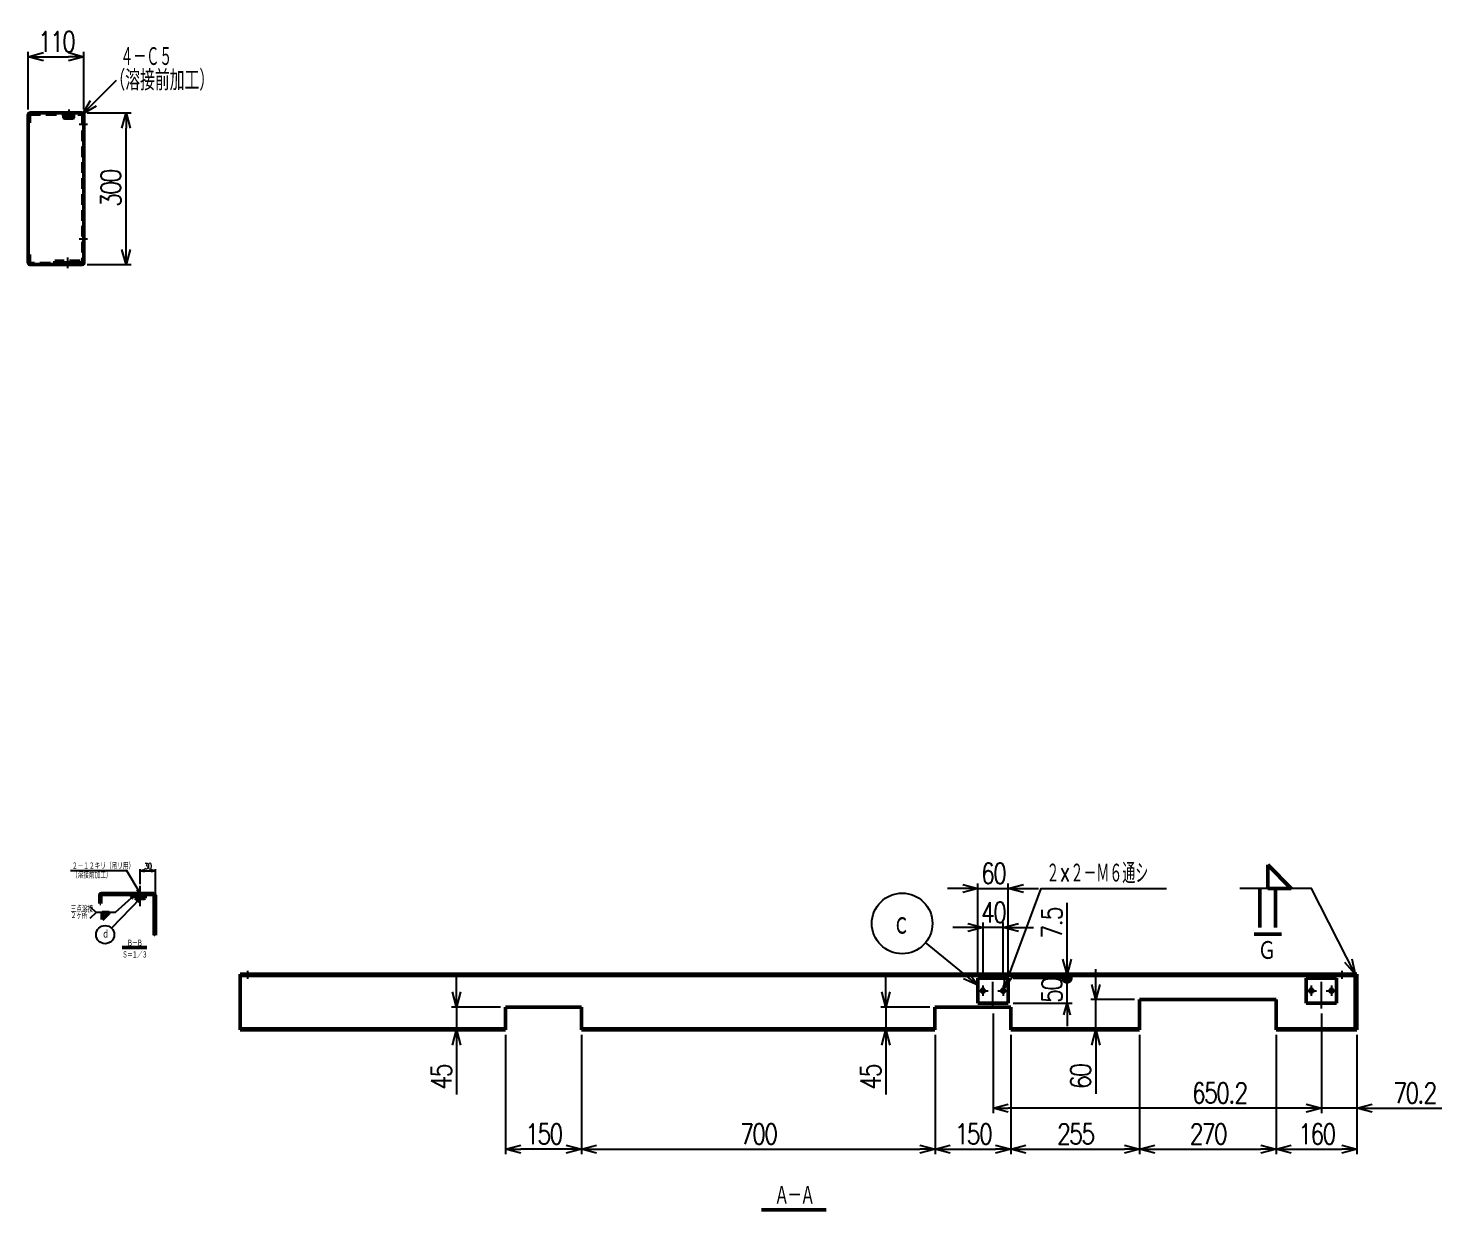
# Model space of a CAD drawing. Header units: millimetres. Extents: x -2838 to 3158, y -2020 to 547.
# Drawn here: x 360 to 3158, y -2020 to 317 of the extents above; entities that cross this region are included whole.
import ezdxf

# ---------------------------------------------------------------- set-up
doc = ezdxf.new("R2010")
doc.units = ezdxf.units.MM
doc.header["$LTSCALE"] = 1.653543
doc.linetypes.add('CENTER', pattern=[50.8, 31.75, -6.35, 6.35, -6.35])
doc.linetypes.add('DASHED', pattern=[19.05, 12.7, -6.35])
for name, color, linetype in [('NoLayerName_001', 7, 'Continuous'), ('NoLayerName_002', 7, 'Continuous'), ('NoLayerName_003', 7, 'Continuous')]:
    doc.layers.add(name, color=color, linetype=linetype)
doc.styles.get("Standard").update_dxf_attribs({"font": 'txt', "bigfont": 'extfont2'})
doc.dimstyles.get("Standard").update_dxf_attribs({"dimtxt": 2.5, "dimasz": 2.5, "dimexe": 1.25, "dimexo": 0.625, "dimtad": 1, "dimdec": 3, "dimzin": 0, "dimdsep": 46, "dimtxsty": 'Standard', "dimcen": 2.5, "dimadec": 0, "dimazin": 0, "dimtfac": 0.75, "dimtdec": 3, "dimtmove": 0, "dimatfit": 3, "dimfxl": 1, "dimarcsym": 0})

# ---------------------------------------------------------------- blocks, each defined once
blk = doc.blocks.new('_OPEN30')
at = {"color": 0, "linetype": 'ByBlock', "lineweight": -2}
for p, q in [((-1, 0.267949), (0, 0)), ((0, 0), (-1, -0.267949)), ((0, 0), (-1, 0))]:
    blk.add_line(p, q, dxfattribs=at)
blk = doc.blocks.new('*D90')
at = {"layer": 'Defpoints', "color": 0}
for p in [(466.5, 150), (553.3, 150), (466.5, -150)]:
    blk.add_point(p, dxfattribs=at)
at = {"layer": 'NoLayerName_001', "color": 0, "linetype": 'Continuous', "lineweight": 25}
for p, q in [((476.5, 150), (563.3, 150)), ((553.3, -120), (553.3, 120)), ((476.5, -150), (563.3, -150))]:
    blk.add_line(p, q, dxfattribs=at)
at = {"layer": 'NoLayerName_001', "color": 0, "lineweight": 25, "xscale": 30, "yscale": 30, "zscale": 30}
for p, rotation in [((553.3, 150), 90), ((553.3, -150), 270)]:
    blk.add_blockref('_OPEN30', p, dxfattribs=dict(at, rotation=rotation))
at = {"layer": 'NoLayerName_001', "color": 2, "lineweight": 50, "insert": (523.3, 0), "char_height": 40, "attachment_point": 5, "rotation": 90}
blk.add_mtext('\\W0.8000;\\T0.8750;300', dxfattribs=at)
blk = doc.blocks.new('*D91')
at = {"layer": 'Defpoints', "color": 0}
for p in [(469.8, 261.1), (359.8, 146.7), (469.8, 146.7)]:
    blk.add_point(p, dxfattribs=at)
at = {"layer": 'NoLayerName_001', "color": 0, "linetype": 'Continuous', "lineweight": 25}
for p, q in [((359.8, 156.7), (359.8, 271.1)), ((389.8, 261.1), (439.8, 261.1)), ((469.8, 156.7), (469.8, 271.1))]:
    blk.add_line(p, q, dxfattribs=at)
at = {"layer": 'NoLayerName_001', "color": 0, "lineweight": 25, "xscale": 30, "yscale": 30, "zscale": 30, "rotation": 180}
blk.add_blockref('_OPEN30', (359.8, 261.1), dxfattribs=at)
at = {"layer": 'NoLayerName_001', "color": 0, "lineweight": 25, "xscale": 30, "yscale": 30, "zscale": 30}
blk.add_blockref('_OPEN30', (469.8, 261.1), dxfattribs=at)
at = {"layer": 'NoLayerName_001', "color": 2, "lineweight": 50, "insert": (414.8, 291.1), "char_height": 40, "attachment_point": 5}
blk.add_mtext('\\W0.8000;\\T0.8750;110', dxfattribs=at)
blk = doc.blocks.new('DIM_0011')
at = {"color": 3, "linetype": 'Continuous', "lineweight": 25}
blk.add_line((0, 0), (67.1, 67.1), dxfattribs=at)
blk.add_lwpolyline([(26.9, 15.5), (0, 0), (15.5, 26.9)], dxfattribs=at)
at = {"color": 2, "linetype": 'Continuous', "lineweight": 50, "width": 0.583333}
blk.add_text('４－Ｃ５', height=40, dxfattribs=at).set_placement((74.8, 93.5))
blk = doc.blocks.new('JZB_0035')
at = {"layer": 'NoLayerName_003', "color": 3, "linetype": 'DASHED', "lineweight": 50}
for p, q in [((0, 8), (0, 0.9)), ((0, 0.9), (1.6, 0)), ((1.6, 0), (18.1, 0)), ((4.8, 8), (4.8, 0)), ((4.9, 8), (4.9, 0.9)), ((14.7, 8), (14.7, 0.9)), ((14.8, 0), (14.8, 8)), ((18.1, 0), (19.6, 0.9)), ((19.6, 8), (19.6, 0.9))]:
    blk.add_line(p, q, dxfattribs=at)
for points, start_tangent, end_tangent in [([(0, 0.9), (0.6, 0.6), (1.3, 0.3), (2, 0.2), (2.6, 0.1), (3.2, 0.2), (3.8, 0.4), (4.9, 0.9)], (0.888205, -0.459447), (0.906686, 0.421805)), ([(4.9, 0.9), (6.7, 0.5), (8.5, 0.2), (9.7, 0.1), (10.9, 0.2), (12.2, 0.3), (13.5, 0.6), (14.7, 0.9)], (0.970947, -0.239293), (0.968015, 0.250892)), ([(14.7, 0.9), (15.4, 0.6), (16, 0.3), (16.7, 0.2), (17.4, 0.1), (17.9, 0.2), (18.5, 0.4), (19.6, 0.9)], (0.888205, -0.459447), (0.906686, 0.421805))]:
    blk.add_spline(points, degree=3, dxfattribs=dict(at, start_tangent=start_tangent, end_tangent=end_tangent))
blk = doc.blocks.new('JZB_0036')
at = {"layer": 'NoLayerName_002', "color": 3, "linetype": 'DASHED', "lineweight": 50}
for p, q in [((0, 0), (0, 4.5)), ((50, 4.5), (0, 4.5)), ((50, 0), (50, 4.5))]:
    blk.add_line(p, q, dxfattribs=at)
blk = doc.blocks.new('JZB_0037')
at = {"layer": 'NoLayerName_002', "color": 7, "linetype": 'Continuous', "lineweight": 50}
for p, q in [((5, 300), (0, 295)), ((0, 5), (0, 295)), ((105, 300), (5, 300)), ((110, 295), (105, 300)), ((110, 5), (110, 295)), ((0, 5), (5, 0)), ((105, 0), (110, 5)), ((5, 0), (105, 0))]:
    blk.add_line(p, q, dxfattribs=at)
blk = doc.blocks.new('JZB_0038')
at = {"layer": 'NoLayerName_002', "color": 7, "linetype": 'Continuous', "lineweight": 50}
for p, q in [((0, 296.7), (0, 295)), ((5, 300), (3.3, 300)), ((106.7, 300), (105, 300)), ((110, 295), (110, 296.7)), ((0, 5), (0, 3.3)), ((110, 3.3), (110, 5)), ((3.3, 0), (5, 0)), ((105, 0), (106.7, 0))]:
    blk.add_line(p, q, dxfattribs=at)
at = {"layer": 'NoLayerName_002', "color": 3, "linetype": 'DASHED', "lineweight": 50}
for p, q in [((0, 280), (2.3, 280)), ((2.3, 280), (2.3, 296.7)), ((3.3, 297.7), (106.7, 297.7)), ((107.7, 296.7), (107.7, 3.3)), ((2.3, 20), (0, 20)), ((2.3, 3.3), (2.3, 20)), ((106.7, 2.3), (3.3, 2.3)), ((45, 0), (45, 2.3)), ((60, 0), (60, 2.3))]:
    blk.add_line(p, q, dxfattribs=at)
at = {"layer": 'NoLayerName_002', "color": 7, "linetype": 'Continuous', "lineweight": 50}
for centre, start, end in [((3.3, 296.7), 90, 180), ((106.7, 296.7), 0, 90), ((3.3, 3.3), 180, 270), ((106.7, 3.3), 270, 0)]:
    blk.add_arc(centre, 3.3, start, end, dxfattribs=at)
at = {"layer": 'NoLayerName_002', "color": 3, "linetype": 'DASHED', "lineweight": 50}
for centre, start, end in [((3.3, 296.7), 90, 180), ((106.7, 296.7), 0, 90), ((3.3, 3.3), 180, 270), ((106.7, 3.3), 270, 0)]:
    blk.add_arc(centre, 1, start, end, dxfattribs=at)
blk = doc.blocks.new('JZB_0039')
at = {"layer": 'NoLayerName_002', "color": 3, "linetype": 'DASHED', "lineweight": 50}
for p, q in [((0, 11.5), (0, 7)), ((0.5, 7), (0.5, 11.5)), ((5.5, 7), (5.5, 11.5)), ((6, 7), (6, 11.5))]:
    blk.add_line(p, q, dxfattribs=at)
at = {"layer": 'NoLayerName_002', "color": 4, "linetype": 'CENTER', "lineweight": 25}
blk.add_line((3, 18.5), (3, 0), dxfattribs=at)
blk = doc.blocks.new('JZB_0040')
at = {"layer": 'NoLayerName_002', "color": 4, "linetype": 'CENTER', "lineweight": 25}
blk.add_line((16.3, 3.5), (0, 3.5), dxfattribs=at)
at = {"layer": 'NoLayerName_002', "color": 3, "linetype": 'DASHED', "lineweight": 50}
for p, q in [((9.3, 7), (7, 7)), ((7, 0), (9.3, 0))]:
    blk.add_line(p, q, dxfattribs=at)
blk = doc.blocks.new('JZB_0041')
at = {"layer": 'NoLayerName_002', "color": 4, "linetype": 'CENTER', "lineweight": 25}
blk.add_line((16.3, 3.5), (0, 3.5), dxfattribs=at)
at = {"layer": 'NoLayerName_002', "color": 3, "linetype": 'DASHED', "lineweight": 50}
for p, q in [((9.3, 7), (7, 7)), ((7, 0), (9.3, 0))]:
    blk.add_line(p, q, dxfattribs=at)
blk = doc.blocks.new('JZB_0042')
at = {"layer": 'NoLayerName_002', "color": 3, "linetype": 'DASHED', "lineweight": 50}
for p, q in [((0, 9.3), (0, 7)), ((7, 7), (7, 9.3))]:
    blk.add_line(p, q, dxfattribs=at)
at = {"layer": 'NoLayerName_002', "color": 4, "linetype": 'CENTER', "lineweight": 25}
blk.add_line((3.5, 16.3), (3.5, 0), dxfattribs=at)
blk = doc.blocks.new('JZB_0043')
at = {"layer": 'NoLayerName_002', "color": 3, "linetype": 'DASHED', "lineweight": 50}
for p, q in [((0, 9.3), (0, 7)), ((12, 7), (12, 9.3))]:
    blk.add_line(p, q, dxfattribs=at)
at = {"layer": 'NoLayerName_002', "color": 4, "linetype": 'CENTER', "lineweight": 25}
blk.add_line((6, 16.3), (6, 0), dxfattribs=at)
blk = doc.blocks.new('*D100')
at = {"layer": 'Defpoints', "color": 0}
for p in [(611.5, -1349.4), (581.5, -1379), (611.5, -1397.3)]:
    blk.add_point(p, dxfattribs=at)
at = {"layer": 'NoLayerName_001', "color": 0, "linetype": 'Continuous', "lineweight": 25}
for p, q in [((581.5, -1376), (581.5, -1346.4)), ((590.5, -1349.4), (602.5, -1349.4)), ((611.5, -1394.3), (611.5, -1346.4))]:
    blk.add_line(p, q, dxfattribs=at)
at = {"layer": 'NoLayerName_001', "color": 0, "lineweight": 25, "xscale": 9, "yscale": 9, "zscale": 9, "rotation": 180}
blk.add_blockref('_OPEN30', (581.5, -1349.4), dxfattribs=at)
at = {"layer": 'NoLayerName_001', "color": 0, "lineweight": 25, "xscale": 9, "yscale": 9, "zscale": 9}
blk.add_blockref('_OPEN30', (611.5, -1349.4), dxfattribs=at)
at = {"layer": 'NoLayerName_001', "color": 2, "lineweight": 50, "insert": (596.5, -1340.4), "char_height": 12, "attachment_point": 5}
blk.add_mtext('\\W0.8000;\\T0.8750;30', dxfattribs=at)
blk = doc.blocks.new('DIM_0012')
at = {"color": 3, "linetype": 'Continuous', "lineweight": 25}
for points in [[(138.1, 0), (111.6, 44.6), (0, 44.6)], [(135.6, 9), (138.1, 0), (131.4, 6.5)]]:
    blk.add_lwpolyline(points, dxfattribs=at)
at = {"color": 2, "linetype": 'Continuous', "lineweight": 50, "width": 0.666667}
for s, p in [('２－１２キリ（吊リ用）', (3, 47.6)), ('（溶接前加工）', (3, 29.6))]:
    blk.add_text(s, height=12, dxfattribs=at).set_placement(p)
blk = doc.blocks.new('JZB_0044')
at = {"layer": 'NoLayerName_002', "color": 7, "linetype": 'Continuous', "lineweight": 50}
for p, q in [((0, 79.9), (0, 63.2)), ((0, 63.2), (2.3, 63.2)), ((2.3, 63.2), (2.3, 79.9)), ((106.7, 83.2), (3.3, 83.2)), ((3.3, 80.9), (106.7, 80.9)), ((107.7, 79.9), (107.7, 0.5)), ((110, 0.5), (110, 79.9))]:
    blk.add_line(p, q, dxfattribs=at)
for centre, radius, start, end in [((3.3, 79.9), 3.3, 90, 180), ((3.3, 79.9), 1, 90, 180), ((106.7, 79.9), 3.3, 0, 90), ((106.7, 79.9), 1, 0, 90)]:
    blk.add_arc(centre, radius, start, end, dxfattribs=at)
at = {"layer": 'NoLayerName_002', "color": 3, "linetype": 'Continuous', "lineweight": 25, "start_tangent": (-0.754606, 0.656179), "end_tangent": (-0.754606, 0.656179)}
blk.add_spline([(110, 0.5), (109.4, 1), (108.8, 0.5), (108.3, 0), (107.7, 0.5)], degree=3, dxfattribs=at)
blk = doc.blocks.new('JZB_0045')
at = {"layer": 'NoLayerName_003', "color": 7, "linetype": 'Continuous', "lineweight": 50}
for p, q in [((0, 8), (0, 0.9)), ((0, 0.9), (0.2, 0.8)), ((0.2, 0.8), (1.6, 0)), ((4.6, 8), (4.6, 0.9)), ((14.4, 8), (14.4, 0.9)), ((18.1, 0), (19.4, 0.8)), ((19.6, 0.9), (19.4, 0.8)), ((19.6, 8), (19.6, 0.9)), ((1.6, 0), (18.1, 0))]:
    blk.add_line(p, q, dxfattribs=at)
for points, start_tangent, end_tangent in [([(0.2, 0.8), (1.2, 0.3), (2.4, 0.1), (3.5, 0.4), (4.6, 0.9)], (0.908709, -0.417431), (0.893804, 0.448458)), ([(4.6, 0.9), (8.1, 0.2), (10.6, 0.2), (13.1, 0.6), (14.4, 0.9)], (0.981285, -0.192563), (0.967962, 0.251095)), ([(14.4, 0.9), (15.7, 0.3), (17.2, 0.1), (18.4, 0.4), (19.6, 0.9)], (0.922243, -0.386611), (0.917216, 0.39839))]:
    blk.add_spline(points, degree=3, dxfattribs=dict(at, start_tangent=start_tangent, end_tangent=end_tangent))
blk = doc.blocks.new('JZB_0046')
at = {"layer": 'NoLayerName_002', "color": 3, "linetype": 'DASHED', "lineweight": 50}
for p, q in [((0, 2.3), (0, 0)), ((12, 0), (12, 2.3))]:
    blk.add_line(p, q, dxfattribs=at)
blk = doc.blocks.new('DIM_0006')
at = {"color": 2, "linetype": 'Continuous', "lineweight": 50}
for p, q in [((62.4, 14.1), (62.4, 0.1)), ((76.5, 14.1), (62.4, 14.1)), ((62.4, 0.1), (76.5, 14.1))]:
    blk.add_line(p, q, dxfattribs=at)
at = {"color": 3, "linetype": 'Continuous', "lineweight": 25}
for points in [[(126.6, 48.2), (88.5, 14.1), (50.4, 14.1)], [(118.3, 44), (126.6, 48.2), (121.5, 40.4)], [(38.4, 26.1), (50.4, 14.1), (38.4, 2.1)]]:
    blk.add_lwpolyline(points, dxfattribs=at)
at = {"color": 2, "linetype": 'Continuous', "lineweight": 50, "width": 0.666667}
for s, p in [('三点溶接', (0, 14.4)), ('２ヶ所', (0, 1.8))]:
    blk.add_text(s, height=12, dxfattribs=at).set_placement(p)
blk = doc.blocks.new('DIM_0007')
at = {"color": 3, "linetype": 'Continuous', "lineweight": 25}
for points in [[(87.5, 89.4), (30.6, 30.9)], [(79.5, 84.6), (87.5, 89.4), (82.9, 81.2)]]:
    blk.add_lwpolyline(points, dxfattribs=at)
blk.add_circle((18, 18), 18, dxfattribs=at)
at = {"color": 2, "linetype": 'Continuous', "lineweight": 50, "width": 0.666667}
blk.add_text('ｄ', height=15, dxfattribs=at).set_placement((12, 10.5))
blk = doc.blocks.new('*D102')
at = {"layer": 'Defpoints', "color": 0}
for p in [(2559.6, -1664.2), (2829.6, -1664.2), (2829.6, -1900.1)]:
    blk.add_point(p, dxfattribs=at)
at = {"layer": 'NoLayerName_001', "color": 0, "linetype": 'Continuous', "lineweight": 25}
for p, q in [((2559.6, -1674.2), (2559.6, -1910.1)), ((2829.6, -1674.2), (2829.6, -1910.1)), ((2589.6, -1900.1), (2799.6, -1900.1))]:
    blk.add_line(p, q, dxfattribs=at)
at = {"layer": 'NoLayerName_001', "color": 0, "lineweight": 25, "xscale": 30, "yscale": 30, "zscale": 30, "rotation": 180}
blk.add_blockref('_OPEN30', (2559.6, -1900.1), dxfattribs=at)
at = {"layer": 'NoLayerName_001', "color": 0, "lineweight": 25, "xscale": 30, "yscale": 30, "zscale": 30}
blk.add_blockref('_OPEN30', (2829.6, -1900.1), dxfattribs=at)
at = {"layer": 'NoLayerName_001', "color": 2, "lineweight": 50, "insert": (2694.6, -1870.1), "char_height": 40, "attachment_point": 5}
blk.add_mtext('\\W0.8000;\\T0.8750;270', dxfattribs=at)
blk = doc.blocks.new('*D103')
at = {"layer": 'Defpoints', "color": 0}
for p in [(2559.6, -1664.2), (2304.6, -1806.4), (2559.6, -1900.1)]:
    blk.add_point(p, dxfattribs=at)
at = {"layer": 'NoLayerName_001', "color": 0, "linetype": 'Continuous', "lineweight": 25}
for p, q in [((2559.6, -1674.2), (2559.6, -1910.1)), ((2334.6, -1900.1), (2529.6, -1900.1))]:
    blk.add_line(p, q, dxfattribs=at)
at = {"layer": 'NoLayerName_001', "color": 0, "lineweight": 25, "xscale": 30, "yscale": 30, "zscale": 30, "rotation": 180}
blk.add_blockref('_OPEN30', (2304.6, -1900.1), dxfattribs=at)
at = {"layer": 'NoLayerName_001', "color": 0, "lineweight": 25, "xscale": 30, "yscale": 30, "zscale": 30}
blk.add_blockref('_OPEN30', (2559.6, -1900.1), dxfattribs=at)
at = {"layer": 'NoLayerName_001', "color": 2, "lineweight": 50, "insert": (2432.1, -1870.1), "char_height": 40, "attachment_point": 5}
blk.add_mtext('\\W0.8000;\\T0.8750;255', dxfattribs=at)
blk = doc.blocks.new('*D104')
at = {"layer": 'Defpoints', "color": 0}
for p in [(2154.6, -1664.2), (2304.6, -1664.2), (2304.6, -1900.1)]:
    blk.add_point(p, dxfattribs=at)
at = {"layer": 'NoLayerName_001', "color": 0, "linetype": 'Continuous', "lineweight": 25}
for p, q in [((2154.6, -1674.2), (2154.6, -1910.1)), ((2304.6, -1674.2), (2304.6, -1910.1)), ((2184.6, -1900.1), (2274.6, -1900.1))]:
    blk.add_line(p, q, dxfattribs=at)
at = {"layer": 'NoLayerName_001', "color": 0, "lineweight": 25, "xscale": 30, "yscale": 30, "zscale": 30, "rotation": 180}
blk.add_blockref('_OPEN30', (2154.6, -1900.1), dxfattribs=at)
at = {"layer": 'NoLayerName_001', "color": 0, "lineweight": 25, "xscale": 30, "yscale": 30, "zscale": 30}
blk.add_blockref('_OPEN30', (2304.6, -1900.1), dxfattribs=at)
at = {"layer": 'NoLayerName_001', "color": 2, "lineweight": 50, "insert": (2229.6, -1870.1), "char_height": 40, "attachment_point": 5}
blk.add_mtext('\\W0.8000;\\T0.8750;150', dxfattribs=at)
blk = doc.blocks.new('*D105')
at = {"layer": 'Defpoints', "color": 0}
for p in [(1454.6, -1664.2), (2154.6, -1664.2), (2154.6, -1900.1)]:
    blk.add_point(p, dxfattribs=at)
at = {"layer": 'NoLayerName_001', "color": 0, "linetype": 'Continuous', "lineweight": 25}
for p, q in [((1454.6, -1674.2), (1454.6, -1910.1)), ((2154.6, -1674.2), (2154.6, -1910.1)), ((1484.6, -1900.1), (2124.6, -1900.1))]:
    blk.add_line(p, q, dxfattribs=at)
at = {"layer": 'NoLayerName_001', "color": 0, "lineweight": 25, "xscale": 30, "yscale": 30, "zscale": 30, "rotation": 180}
blk.add_blockref('_OPEN30', (1454.6, -1900.1), dxfattribs=at)
at = {"layer": 'NoLayerName_001', "color": 0, "lineweight": 25, "xscale": 30, "yscale": 30, "zscale": 30}
blk.add_blockref('_OPEN30', (2154.6, -1900.1), dxfattribs=at)
at = {"layer": 'NoLayerName_001', "color": 2, "lineweight": 50, "insert": (1804.6, -1870.1), "char_height": 40, "attachment_point": 5}
blk.add_mtext('\\W0.8000;\\T0.8750;700', dxfattribs=at)
blk = doc.blocks.new('*D106')
at = {"layer": 'Defpoints', "color": 0}
for p in [(2473.1, -1604.2), (2559.6, -1604.2), (2559.6, -1664.2)]:
    blk.add_point(p, dxfattribs=at)
at = {"layer": 'NoLayerName_001', "color": 0, "linetype": 'Continuous', "lineweight": 25}
for p, q in [((2473.1, -1574.2), (2473.1, -1544.2)), ((2549.6, -1604.2), (2463.1, -1604.2)), ((2473.1, -1664.2), (2473.1, -1604.2)), ((2473.1, -1664.2), (2473.1, -1790.7)), ((2473.1, -1694.2), (2473.1, -1724.2))]:
    blk.add_line(p, q, dxfattribs=at)
at = {"layer": 'NoLayerName_001', "color": 0, "lineweight": 25, "xscale": 30, "yscale": 30, "zscale": 30}
for p, rotation in [((2473.1, -1604.2), 270), ((2473.1, -1664.2), 90)]:
    blk.add_blockref('_OPEN30', p, dxfattribs=dict(at, rotation=rotation))
at = {"layer": 'NoLayerName_001', "color": 2, "lineweight": 50, "insert": (2443.1, -1757.4), "char_height": 40, "attachment_point": 5, "rotation": 90}
blk.add_mtext('\\W0.8000;\\T0.8750;60', dxfattribs=at)
blk = doc.blocks.new('*D107')
at = {"layer": 'Defpoints', "color": 0}
for p in [(2154.6, -1619.2), (2057.3, -1664.2), (2154.6, -1664.2)]:
    blk.add_point(p, dxfattribs=at)
at = {"layer": 'NoLayerName_001', "color": 0, "linetype": 'Continuous', "lineweight": 25}
for p, q in [((2057.3, -1589.2), (2057.3, -1559.2)), ((2144.6, -1619.2), (2047.3, -1619.2)), ((2057.3, -1619.2), (2057.3, -1664.2)), ((2057.3, -1664.2), (2057.3, -1792.2)), ((2057.3, -1694.2), (2057.3, -1724.2))]:
    blk.add_line(p, q, dxfattribs=at)
at = {"layer": 'NoLayerName_001', "color": 0, "lineweight": 25, "xscale": 30, "yscale": 30, "zscale": 30}
for p, rotation in [((2057.3, -1619.2), 270), ((2057.3, -1664.2), 90)]:
    blk.add_blockref('_OPEN30', p, dxfattribs=dict(at, rotation=rotation))
at = {"layer": 'NoLayerName_001', "color": 2, "lineweight": 50, "insert": (2027.3, -1758.2), "char_height": 40, "attachment_point": 5, "rotation": 90}
blk.add_mtext('\\W0.8000;\\T0.8750;45', dxfattribs=at)
blk = doc.blocks.new('*D108')
at = {"layer": 'Defpoints', "color": 0}
for p in [(1304.6, -1619.2), (1207.3, -1664.2), (1304.6, -1664.2)]:
    blk.add_point(p, dxfattribs=at)
at = {"layer": 'NoLayerName_001', "color": 0, "linetype": 'Continuous', "lineweight": 25}
for p, q in [((1207.3, -1589.2), (1207.3, -1559.2)), ((1294.6, -1619.2), (1197.3, -1619.2)), ((1207.3, -1619.2), (1207.3, -1664.2)), ((1207.3, -1664.2), (1207.3, -1792.2)), ((1207.3, -1694.2), (1207.3, -1724.2))]:
    blk.add_line(p, q, dxfattribs=at)
at = {"layer": 'NoLayerName_001', "color": 0, "lineweight": 25, "xscale": 30, "yscale": 30, "zscale": 30}
for p, rotation in [((1207.3, -1619.2), 270), ((1207.3, -1664.2), 90)]:
    blk.add_blockref('_OPEN30', p, dxfattribs=dict(at, rotation=rotation))
at = {"layer": 'NoLayerName_001', "color": 2, "lineweight": 50, "insert": (1177.3, -1758.2), "char_height": 40, "attachment_point": 5, "rotation": 90}
blk.add_mtext('\\W0.8000;\\T0.8750;45', dxfattribs=at)
blk = doc.blocks.new('*D109')
at = {"layer": 'Defpoints', "color": 0}
for p in [(2299.6, -1384.4), (2239.6, -1561.7), (2299.6, -1561.7)]:
    blk.add_point(p, dxfattribs=at)
at = {"layer": 'NoLayerName_001', "color": 0, "linetype": 'Continuous', "lineweight": 25}
for p, q in [((2209.6, -1384.4), (2179.6, -1384.4)), ((2239.6, -1551.7), (2239.6, -1374.4)), ((2239.6, -1384.4), (2299.6, -1384.4)), ((2299.6, -1551.7), (2299.6, -1374.4)), ((2329.6, -1384.4), (2359.6, -1384.4))]:
    blk.add_line(p, q, dxfattribs=at)
at = {"layer": 'NoLayerName_001', "color": 0, "lineweight": 25, "xscale": 30, "yscale": 30, "zscale": 30}
blk.add_blockref('_OPEN30', (2239.6, -1384.4), dxfattribs=at)
at = {"layer": 'NoLayerName_001', "color": 0, "lineweight": 25, "xscale": 30, "yscale": 30, "zscale": 30, "rotation": 180}
blk.add_blockref('_OPEN30', (2299.6, -1384.4), dxfattribs=at)
at = {"layer": 'NoLayerName_001', "color": 2, "lineweight": 50, "insert": (2269.6, -1354.4), "char_height": 40, "attachment_point": 5}
blk.add_mtext('\\W0.8000;\\T0.8750;60', dxfattribs=at)
blk = doc.blocks.new('*D110')
at = {"layer": 'Defpoints', "color": 0}
for p in [(2249.6, -1461.8), (2249.6, -1573.7), (2289.6, -1573.7)]:
    blk.add_point(p, dxfattribs=at)
at = {"layer": 'NoLayerName_001', "color": 0, "linetype": 'Continuous', "lineweight": 25}
for p, q in [((2249.6, -1563.7), (2249.6, -1451.8)), ((2289.6, -1563.7), (2289.6, -1451.8)), ((2219.6, -1461.8), (2189.6, -1461.8)), ((2289.6, -1461.8), (2249.6, -1461.8)), ((2319.6, -1461.8), (2349.6, -1461.8))]:
    blk.add_line(p, q, dxfattribs=at)
at = {"layer": 'NoLayerName_001', "color": 0, "lineweight": 25, "xscale": 30, "yscale": 30, "zscale": 30}
blk.add_blockref('_OPEN30', (2249.6, -1461.8), dxfattribs=at)
at = {"layer": 'NoLayerName_001', "color": 0, "lineweight": 25, "xscale": 30, "yscale": 30, "zscale": 30, "rotation": 180}
blk.add_blockref('_OPEN30', (2289.6, -1461.8), dxfattribs=at)
at = {"layer": 'NoLayerName_001', "color": 2, "lineweight": 50, "insert": (2269.6, -1431.8), "char_height": 40, "attachment_point": 5}
blk.add_mtext('\\W0.8000;\\T0.8750;40', dxfattribs=at)
blk = doc.blocks.new('DIM_0013')
at = {"color": 3, "linetype": 'Continuous', "lineweight": 25}
for points in [[(0, 0), (74.4, 199.4), (322.4, 199.4)], [(18, 25.3), (0, 0), (2.9, 30.9)]]:
    blk.add_lwpolyline(points, dxfattribs=at)
at = {"color": 2, "linetype": 'Continuous', "lineweight": 50, "width": 0.583333}
blk.add_text('２×２－Ｍ６通シ', height=40, dxfattribs=at).set_placement((84.4, 209.4))
blk = doc.blocks.new('_DOT')
at = {"color": 0, "linetype": 'ByBlock', "lineweight": -2}
blk.add_line((-0.5, 0), (-1, 0), dxfattribs=at)
at = {"color": 0, "linetype": 'ByBlock', "lineweight": -2, "const_width": 0.5}
blk.add_lwpolyline([(-0.25, 0, 1), (0.25, 0, 1)], format="xyb", close=True, dxfattribs=at)
blk = doc.blocks.new('*D113')
at = {"layer": 'Defpoints', "color": 0}
for p in [(2299.6, -1561.7), (2415.9, -1561.7), (2299.6, -1611.7)]:
    blk.add_point(p, dxfattribs=at)
at = {"layer": 'NoLayerName_001', "color": 0, "linetype": 'Continuous', "lineweight": 25}
for p, q in [((2415.9, -1539.2), (2415.9, -1516.7)), ((2309.6, -1561.7), (2425.9, -1561.7)), ((2415.9, -1611.7), (2415.9, -1561.7)), ((2309.6, -1611.7), (2425.9, -1611.7)), ((2415.9, -1634.2), (2415.9, -1656.7))]:
    blk.add_line(p, q, dxfattribs=at)
at = {"layer": 'NoLayerName_001', "color": 0, "lineweight": 25, "xscale": 22.5, "yscale": 22.5, "zscale": 22.5}
for name, p, rotation in [('_DOT', (2415.9, -1561.7), 270), ('_OPEN30', (2415.9, -1611.7), 90)]:
    blk.add_blockref(name, p, dxfattribs=dict(at, rotation=rotation))
at = {"layer": 'NoLayerName_001', "color": 2, "lineweight": 50, "insert": (2385.9, -1586.7), "char_height": 40, "attachment_point": 5, "rotation": 90}
blk.add_mtext('\\W0.8000;\\T0.8750;50', dxfattribs=at)
blk = doc.blocks.new('*D114')
at = {"layer": 'Defpoints', "color": 0}
for p in [(2299.6, -1561.7), (2339.6, -1554.2), (2415.9, -1561.7)]:
    blk.add_point(p, dxfattribs=at)
at = {"layer": 'NoLayerName_001', "color": 0, "linetype": 'Continuous', "lineweight": 25}
for p, q in [((2415.9, -1554.2), (2415.9, -1412.8)), ((2415.9, -1524.2), (2415.9, -1494.2)), ((2309.6, -1561.7), (2425.9, -1561.7)), ((2349.6, -1554.2), (2425.9, -1554.2)), ((2415.9, -1554.2), (2415.9, -1561.7))]:
    blk.add_line(p, q, dxfattribs=at)
at = {"layer": 'NoLayerName_001', "color": 0, "lineweight": 25, "xscale": 30, "yscale": 30, "zscale": 30, "rotation": 270}
blk.add_blockref('_OPEN30', (2415.9, -1554.2), dxfattribs=at)
at = {"layer": 'NoLayerName_001', "color": 2, "lineweight": 50, "insert": (2385.9, -1453.5), "char_height": 40, "attachment_point": 5, "rotation": 90}
blk.add_mtext('\\W0.8000;\\T0.8750;7.5', dxfattribs=at)
blk = doc.blocks.new('_NONE')
blk = doc.blocks.new('*D115')
at = {"layer": 'Defpoints', "color": 0}
for p in [(2269.4, -1621.7), (2919.6, -1738.3), (2269.4, -1819.1)]:
    blk.add_point(p, dxfattribs=at)
at = {"layer": 'NoLayerName_001', "color": 0, "linetype": 'Continuous', "lineweight": 25}
for p, q in [((2269.4, -1631.7), (2269.4, -1829.1)), ((2889.6, -1819.1), (2299.4, -1819.1))]:
    blk.add_line(p, q, dxfattribs=at)
at = {"layer": 'NoLayerName_001', "color": 0, "lineweight": 25, "xscale": 30, "yscale": 30, "zscale": 30, "rotation": 180}
blk.add_blockref('_OPEN30', (2269.4, -1819.1), dxfattribs=at)
at = {"layer": 'NoLayerName_001', "color": 0, "lineweight": 25, "xscale": 30, "yscale": 30, "zscale": 30}
blk.add_blockref('_OPEN30', (2919.6, -1819.1), dxfattribs=at)
at = {"layer": 'NoLayerName_001', "color": 2, "lineweight": 50, "insert": (2717.1, -1789.1), "char_height": 40, "attachment_point": 5}
blk.add_mtext('\\W0.8000;\\T0.8750;650.2', dxfattribs=at)
blk = doc.blocks.new('*D116')
at = {"layer": 'Defpoints', "color": 0}
for p in [(2829.6, -1664.2), (2989.6, -1664.2), (2989.6, -1900.1)]:
    blk.add_point(p, dxfattribs=at)
at = {"layer": 'NoLayerName_001', "color": 0, "linetype": 'Continuous', "lineweight": 25}
for p, q in [((2829.6, -1674.2), (2829.6, -1910.1)), ((2989.6, -1674.2), (2989.6, -1910.1)), ((2859.6, -1900.1), (2959.6, -1900.1))]:
    blk.add_line(p, q, dxfattribs=at)
at = {"layer": 'NoLayerName_001', "color": 0, "lineweight": 25, "xscale": 30, "yscale": 30, "zscale": 30, "rotation": 180}
blk.add_blockref('_OPEN30', (2829.6, -1900.1), dxfattribs=at)
at = {"layer": 'NoLayerName_001', "color": 0, "lineweight": 25, "xscale": 30, "yscale": 30, "zscale": 30}
blk.add_blockref('_OPEN30', (2989.6, -1900.1), dxfattribs=at)
at = {"layer": 'NoLayerName_001', "color": 2, "lineweight": 50, "insert": (2909.6, -1870.1), "char_height": 40, "attachment_point": 5}
blk.add_mtext('\\W0.8000;\\T0.8750;160', dxfattribs=at)
blk = doc.blocks.new('*D117')
at = {"layer": 'Defpoints', "color": 0}
for p in [(2919.4, -1621.7), (2989.6, -1670.2), (2919.4, -1819.1)]:
    blk.add_point(p, dxfattribs=at)
at = {"layer": 'NoLayerName_001', "color": 0, "linetype": 'Continuous', "lineweight": 25}
for p, q in [((2919.4, -1631.7), (2919.4, -1829.1)), ((2889.4, -1819.1), (2859.4, -1819.1)), ((2989.6, -1819.1), (2919.4, -1819.1)), ((2989.6, -1819.1), (3157.6, -1819.1)), ((3019.6, -1819.1), (3049.6, -1819.1))]:
    blk.add_line(p, q, dxfattribs=at)
at = {"layer": 'NoLayerName_001', "color": 0, "lineweight": 25, "xscale": 30, "yscale": 30, "zscale": 30}
blk.add_blockref('_OPEN30', (2919.4, -1819.1), dxfattribs=at)
at = {"layer": 'NoLayerName_001', "color": 0, "lineweight": 25, "xscale": 30, "yscale": 30, "zscale": 30, "rotation": 180}
blk.add_blockref('_OPEN30', (2989.6, -1819.1), dxfattribs=at)
at = {"layer": 'NoLayerName_001', "color": 2, "lineweight": 50, "insert": (3103.6, -1789.1), "char_height": 40, "attachment_point": 5}
blk.add_mtext('\\W0.8000;\\T0.8750;70.2', dxfattribs=at)
blk = doc.blocks.new('*D118')
at = {"layer": 'Defpoints', "color": 0}
for p in [(1304.6, -1664.2), (1454.6, -1664.2), (1304.6, -1900.1)]:
    blk.add_point(p, dxfattribs=at)
at = {"layer": 'NoLayerName_001', "color": 0, "linetype": 'Continuous', "lineweight": 25}
for p, q in [((1304.6, -1674.2), (1304.6, -1910.1)), ((1454.6, -1674.2), (1454.6, -1910.1)), ((1424.6, -1900.1), (1334.6, -1900.1))]:
    blk.add_line(p, q, dxfattribs=at)
at = {"layer": 'NoLayerName_001', "color": 0, "lineweight": 25, "xscale": 30, "yscale": 30, "zscale": 30, "rotation": 180}
blk.add_blockref('_OPEN30', (1304.6, -1900.1), dxfattribs=at)
at = {"layer": 'NoLayerName_001', "color": 0, "lineweight": 25, "xscale": 30, "yscale": 30, "zscale": 30}
blk.add_blockref('_OPEN30', (1454.6, -1900.1), dxfattribs=at)
at = {"layer": 'NoLayerName_001', "color": 2, "lineweight": 50, "insert": (1379.6, -1870.1), "char_height": 40, "attachment_point": 5}
blk.add_mtext('\\W0.8000;\\T0.8750;150', dxfattribs=at)
blk = doc.blocks.new('JZB_0058')
at = {"layer": 'NoLayerName_002', "color": 7, "linetype": 'Continuous', "lineweight": 50}
for p, q in [((0, 110), (3.2, 110)), ((3.2, 105), (0, 105)), ((3.2, 0), (3.2, 110)), ((0, 5), (3.2, 5)), ((3.2, 0), (0, 0))]:
    blk.add_line(p, q, dxfattribs=at)
blk = doc.blocks.new('JZB_0059')
at = {"layer": 'NoLayerName_002', "color": 7, "linetype": 'Continuous', "lineweight": 50}
for p, q in [((0, 50), (60, 50)), ((0, 0), (0, 50)), ((60, 50), (60, 0)), ((60, 0), (0, 0))]:
    blk.add_line(p, q, dxfattribs=at)
blk = doc.blocks.new('JZB_0060')
at = {"layer": 'NoLayerName_002', "color": 7, "linetype": 'Continuous', "lineweight": 50}
for p, q in [((0, 0), (0, 50)), ((0, 50), (60, 50)), ((60, 50), (60, 0)), ((60, 0), (0, 0))]:
    blk.add_line(p, q, dxfattribs=at)
blk = doc.blocks.new('JZB_0061')
at = {"layer": 'NoLayerName_002', "color": 7, "linetype": 'Continuous', "lineweight": 50}
for p, q in [((0, 110), (2206.8, 110)), ((0, 110), (0, 0)), ((2206.8, 107.7), (0, 107.7)), ((2206.8, 110), (2206.8, 0)), ((2050, 60), (1780, 60)), ((1780, 60), (1780, 0)), ((2050, 60), (2050, 0)), ((525, 45), (675, 45)), ((525, 45), (525, 0)), ((675, 45), (675, 0)), ((1375, 45), (1525, 45)), ((1375, 45), (1375, 0)), ((1525, 45), (1525, 0)), ((0, 2.3), (525, 2.3)), ((525, 0), (0, 0)), ((675, 2.3), (1375, 2.3)), ((1375, 0), (675, 0)), ((1525, 2.3), (1780, 2.3)), ((1780, 0), (1525, 0)), ((2050, 2.3), (2206.8, 2.3)), ((2206.8, 0), (2050, 0))]:
    blk.add_line(p, q, dxfattribs=at)
blk = doc.blocks.new('JZB_0062')
at = {"layer": 'NoLayerName_002', "color": 4, "linetype": 'CENTER', "lineweight": 25}
for p, q in [((0, 10.5), (21, 10.5)), ((10.5, 21), (10.5, 0))]:
    blk.add_line(p, q, dxfattribs=at)
at = {"layer": 'NoLayerName_002', "color": 3, "linetype": 'Continuous', "lineweight": 50}
blk.add_circle((10.5, 10.5), 3, dxfattribs=at)
at = {"layer": 'NoLayerName_002', "color": 7, "linetype": 'Continuous', "lineweight": 50}
blk.add_circle((10.5, 10.5), 2.46, dxfattribs=at)
blk = doc.blocks.new('JZB_0063')
at = {"layer": 'NoLayerName_002', "color": 4, "linetype": 'CENTER', "lineweight": 25}
for p, q in [((0, 10.5), (21, 10.5)), ((10.5, 21), (10.5, 0))]:
    blk.add_line(p, q, dxfattribs=at)
at = {"layer": 'NoLayerName_002', "color": 3, "linetype": 'Continuous', "lineweight": 50}
blk.add_circle((10.5, 10.5), 3, dxfattribs=at)
at = {"layer": 'NoLayerName_002', "color": 7, "linetype": 'Continuous', "lineweight": 50}
blk.add_circle((10.5, 10.5), 2.46, dxfattribs=at)
blk = doc.blocks.new('JZB_0064')
at = {"layer": 'NoLayerName_002', "color": 4, "linetype": 'CENTER', "lineweight": 25}
for p, q in [((0, 10.5), (21, 10.5)), ((10.5, 21), (10.5, 0))]:
    blk.add_line(p, q, dxfattribs=at)
at = {"layer": 'NoLayerName_002', "color": 3, "linetype": 'Continuous', "lineweight": 50}
blk.add_circle((10.5, 10.5), 3, dxfattribs=at)
at = {"layer": 'NoLayerName_002', "color": 7, "linetype": 'Continuous', "lineweight": 50}
blk.add_circle((10.5, 10.5), 2.46, dxfattribs=at)
blk = doc.blocks.new('JZB_0065')
at = {"layer": 'NoLayerName_002', "color": 4, "linetype": 'CENTER', "lineweight": 25}
for p, q in [((0, 10.5), (21, 10.5)), ((10.5, 21), (10.5, 0))]:
    blk.add_line(p, q, dxfattribs=at)
at = {"layer": 'NoLayerName_002', "color": 3, "linetype": 'Continuous', "lineweight": 50}
blk.add_circle((10.5, 10.5), 3, dxfattribs=at)
at = {"layer": 'NoLayerName_002', "color": 7, "linetype": 'Continuous', "lineweight": 50}
blk.add_circle((10.5, 10.5), 2.46, dxfattribs=at)
blk = doc.blocks.new('JZB_0066')
at = {"layer": 'NoLayerName_002', "color": 3, "linetype": 'DASHED', "lineweight": 50}
for p, q in [((0, 9.3), (0, 7)), ((7, 7), (7, 9.3))]:
    blk.add_line(p, q, dxfattribs=at)
at = {"layer": 'NoLayerName_002', "color": 4, "linetype": 'CENTER', "lineweight": 25}
blk.add_line((3.5, 16.3), (3.5, 0), dxfattribs=at)
blk = doc.blocks.new('JZB_0067')
at = {"layer": 'NoLayerName_002', "color": 3, "linetype": 'DASHED', "lineweight": 50}
for p, q in [((0, 9.3), (0, 7)), ((7, 7), (7, 9.3))]:
    blk.add_line(p, q, dxfattribs=at)
at = {"layer": 'NoLayerName_002', "color": 4, "linetype": 'CENTER', "lineweight": 25}
blk.add_line((3.5, 16.3), (3.5, 0), dxfattribs=at)
blk = doc.blocks.new('DIM_0008')
at = {"color": 2, "linetype": 'Continuous', "lineweight": 50}
for p, q in [((62.7, 216.3), (62.7, 169.7)), ((109.2, 169.7), (62.7, 216.3)), ((47.3, 169.7), (47.3, 92.2)), ((62.7, 169.7), (109.2, 169.7)), ((78.1, 92.2), (78.1, 169.7)), ((35.9, 79.1), (89.9, 79.1))]:
    blk.add_line(p, q, dxfattribs=at)
at = {"color": 3, "linetype": 'Continuous', "lineweight": 25}
for points in [[(235.9, 0), (149.6, 169.7), (7.3, 169.7)], [(229.5, 30.4), (235.9, 0), (215.2, 23.1)]]:
    blk.add_lwpolyline(points, dxfattribs=at)
at = {"color": 2, "linetype": 'Continuous', "lineweight": 50, "width": 0.833333}
blk.add_text('Ｇ', height=40, dxfattribs=at).set_placement((42.9, 26.6))
blk = doc.blocks.new('DIM_0009')
at = {"color": 3, "linetype": 'Continuous', "lineweight": 25}
for points in [[(210, 0), (106.5, 84.3)], [(191.8, 25.2), (210, 0), (181.7, 12.7)]]:
    blk.add_lwpolyline(points, dxfattribs=at)
blk.add_circle((60, 122.2), 60, dxfattribs=at)
at = {"color": 2, "linetype": 'Continuous', "lineweight": 50, "width": 0.666667}
blk.add_text('ｃ', height=50, dxfattribs=at).set_placement((40, 97.2))

msp = doc.modelspace()

# ---------------------------------------------------------------- hatches: boundary and pattern name
at = {"layer": 'NoLayerName_001', "linetype": 'Continuous', "lineweight": 25}
h = msp.add_hatch(dxfattribs=at)
h.set_pattern_fill('ANSI31', color=6, scale=0.126)
h.set_pattern_definition([(45, (611.47912, -1476.78455), (-0.282878, 0.282878), [])])
h.paths.add_polyline_path([(571.6726, -1396.3464), (571.6726, -1399.3464), (568.6726, -1396.3464)])
h = msp.add_hatch(dxfattribs=at)
h.set_pattern_fill('ANSI31', color=6, scale=0.126, angle=90)
h.set_pattern_definition([(135, (611.47912, -1476.78455), (-0.282878, -0.282878), [])])
h.paths.add_polyline_path([(591.2856, -1396.3464), (591.2856, -1399.3464), (594.2856, -1396.3464)])

# ---------------------------------------------------------------- linework, layer by layer
at = {"layer": 'NoLayerName_001', "color": 6, "linetype": 'Continuous', "lineweight": 50}
for p, q in [((571.6726, -1399.3464), (568.6726, -1396.3464)), ((591.2856, -1399.3464), (594.2856, -1396.3464))]:
    msp.add_line(p, q, dxfattribs=at)
at = {"layer": 'NoLayerName_001', "color": 4, "linetype": 'CENTER', "lineweight": 25}
for p, q in [((581.4791, -1419.3464), (581.4791, -1379.0464)), ((2269.3741, -1621.6829), (2269.3741, -1551.6829)), ((2919.3741, -1621.6829), (2919.3741, -1551.6829))]:
    msp.add_line(p, q, dxfattribs=at)

# ---------------------------------------------------------------- block references
at = {"layer": 'NoLayerName_001', "color": 3, "linetype": 'Continuous', "lineweight": 25}
for name, p in [('DIM_0011', (467.3477, 147.5)), ('DIM_0012', (443.3842, -1394.0464)), ('DIM_0013', (2290.6222, -1583.8719)), ('DIM_0008', (2750.4546, -1554.1829)), ('DIM_0006', (443.6085, -1446.0327)), ('DIM_0009', (2029.5698, -1575.9059)), ('DIM_0007', (494.0088, -1493.7084))]:
    msp.add_blockref(name, p, dxfattribs=at)
at = {"layer": 'NoLayerName_001'}
for name, p in [('JZB_0037', (359.8477, -150)), ('JZB_0038', (359.8477, -150)), ('JZB_0035', (430.0328, 139.7)), ('JZB_0043', (433.8477, 140.7)), ('JZB_0041', (460.5477, 123.5)), ('JZB_0040', (460.5477, -103.5)), ('JZB_0039', (434.3477, -154.7)), ('JZB_0036', (412.3477, -147.7)), ('JZB_0042', (433.8477, -157)), ('JZB_0044', (501.4791, -1477.2845)), ('JZB_0045', (571.6726, -1404.3464)), ('JZB_0046', (575.4791, -1396.3464)), ('JZB_0061', (779.5741, -1664.1829)), ('JZB_0067', (790.5741, -1563.4829)), ('JZB_0060', (2239.3741, -1611.6829)), ('JZB_0059', (2889.3741, -1611.6829)), ('JZB_0066', (2956.0741, -1563.4829)), ('JZB_0058', (2986.3741, -1664.1829)), ('JZB_0064', (2238.8741, -1597.1829)), ('JZB_0065', (2278.8741, -1597.1829)), ('JZB_0062', (2888.8741, -1597.1829)), ('JZB_0063', (2928.8741, -1597.1829))]:
    msp.add_blockref(name, p, dxfattribs=at)

# ---------------------------------------------------------------- texts
at = {"layer": 'NoLayerName_001', "color": 2, "lineweight": 50, "attachment_point": 4}
for s, insert, char_height in [('\\A1;\\W0.6667;（溶接前加工）', (522.4055, 214.0638), 40), ('\\A1;\\W0.6667;\\T0.8750;\\L\u3000Ｂ－Ｂ\u3000\\l', (545.628, -1493.1177), 12), ('\\A1;\\W0.6667;\\T0.8750;Ｓ＝１／３', (545.628, -1516.3708), 12), ('\\A1;\\W0.6667;\\T0.8750;\\L\u3000Ａ－Ａ\u3000\\l', (1810.9741, -1992.0309), 40)]:
    msp.add_mtext(s, dxfattribs=dict(at, insert=insert, char_height=char_height))

# ---------------------------------------------------------------- dimensions: what is measured, and where the dimension line sits
at = {"layer": 'NoLayerName_001', "color": 3, "linetype": 'Continuous', "lineweight": 50}
for base, p1, p2, override, picture, middle in [((469.8477, 261.1214), (359.8477, 146.7), (469.8477, 146.7), {"dimtxt": 40, "dimasz": 30, "dimexe": 10, "dimexo": 10, "dimgap": 10, "dimzin": 8, "dimblk": 'OPEN30', "dimclrd": 0, "dimclre": 0, "dimclrt": 2, "dimtp": 0, "dimtm": 0, "dimlwd": 25, "dimlwe": 25}, '*D91', (414.8477, 261.1214)), ((611.4791, -1349.4337), (581.4791, -1379.0464), (611.4791, -1397.3464), {"dimtxt": 12, "dimasz": 9, "dimexe": 3, "dimexo": 3, "dimgap": 3, "dimzin": 8, "dimblk": 'OPEN30', "dimclrd": 0, "dimclre": 0, "dimclrt": 2, "dimtp": 0, "dimtm": 0, "dimlwd": 25, "dimlwe": 25}, '*D100', (596.4791, -1349.4337)), ((2299.5741, -1384.4337), (2239.5741, -1561.6829), (2299.5741, -1561.6829), {"dimtxt": 40, "dimasz": 30, "dimexe": 10, "dimexo": 10, "dimgap": 10, "dimzin": 8, "dimblk": 'OPEN30', "dimclrd": 0, "dimclre": 0, "dimclrt": 2, "dimtp": 0, "dimtm": 0, "dimlwd": 25, "dimlwe": 25}, '*D109', (2269.5741, -1384.4337)), ((2154.5741, -1900.0741), (1454.5741, -1664.1829), (2154.5741, -1664.1829), {"dimtxt": 40, "dimasz": 30, "dimexe": 10, "dimexo": 10, "dimgap": 10, "dimzin": 8, "dimblk": 'OPEN30', "dimclrd": 0, "dimclre": 0, "dimclrt": 2, "dimtp": 0, "dimtm": 0, "dimlwd": 25, "dimlwe": 25}, '*D105', (1804.5741, -1900.0741)), ((2304.5741, -1900.0741), (2154.5741, -1664.1829), (2304.5741, -1664.1829), {"dimtxt": 40, "dimasz": 30, "dimexe": 10, "dimexo": 10, "dimgap": 10, "dimzin": 8, "dimblk": 'OPEN30', "dimclrd": 0, "dimclre": 0, "dimclrt": 2, "dimtp": 0, "dimtm": 0, "dimlwd": 25, "dimlwe": 25}, '*D104', (2229.5741, -1900.0741)), ((2559.5741, -1900.0741), (2304.5741, -1806.4187), (2559.5741, -1664.1829), {"dimtxt": 40, "dimasz": 30, "dimexe": 10, "dimexo": 10, "dimgap": 10, "dimzin": 8, "dimblk": 'OPEN30', "dimse1": 1, "dimclrd": 0, "dimclre": 0, "dimclrt": 2, "dimtp": 0, "dimtm": 0, "dimlwd": 25, "dimlwe": 25}, '*D103', (2432.0741, -1900.0741)), ((2829.5741, -1900.0741), (2559.5741, -1664.1829), (2829.5741, -1664.1829), {"dimtxt": 40, "dimasz": 30, "dimexe": 10, "dimexo": 10, "dimgap": 10, "dimzin": 8, "dimblk": 'OPEN30', "dimclrd": 0, "dimclre": 0, "dimclrt": 2, "dimtp": 0, "dimtm": 0, "dimlwd": 25, "dimlwe": 25}, '*D102', (2694.5741, -1900.0741)), ((2989.5741, -1900.0741), (2829.5741, -1664.1829), (2989.5741, -1664.1829), {"dimtxt": 40, "dimasz": 30, "dimexe": 10, "dimexo": 10, "dimgap": 10, "dimzin": 8, "dimblk": 'OPEN30', "dimclrd": 0, "dimclre": 0, "dimclrt": 2, "dimtp": 0, "dimtm": 0, "dimlwd": 25, "dimlwe": 25}, '*D116', (2909.5741, -1900.0741))]:
    dim = msp.add_linear_dim(base=base, p1=p1, p2=p2, text='\\W0.8000;\\T0.8750;<>', dimstyle='Standard', override=override, dxfattribs=at)
    dim.commit()
    dim.dimension.update_dxf_attribs({"geometry": picture, "text_midpoint": middle, "dimtype": 160})
for base, p1, p2, angle, override, picture, middle in [((553.2897, 150), (466.5477, -150), (466.5477, 150), 90, {"dimtxt": 40, "dimasz": 30, "dimexe": 10, "dimexo": 10, "dimgap": 10, "dimzin": 8, "dimblk": 'OPEN30', "dimclrd": 0, "dimclre": 0, "dimclrt": 2, "dimtp": 0, "dimtm": 0, "dimlwd": 25, "dimlwe": 25}, '*D90', (553.2897, 0)), ((2249.5741, -1461.7616), (2289.5741, -1573.6829), (2249.5741, -1573.6829), 180, {"dimtxt": 40, "dimasz": 30, "dimexe": 10, "dimexo": 10, "dimgap": 10, "dimzin": 8, "dimblk": 'OPEN30', "dimclrd": 0, "dimclre": 0, "dimclrt": 2, "dimtp": 0, "dimtm": 0, "dimlwd": 25, "dimlwe": 25}, '*D110', (2269.5741, -1461.7616)), ((2415.8526, -1561.6829), (2339.5741, -1554.1829), (2299.5741, -1561.6829), 270, {"dimtxt": 40, "dimasz": 30, "dimexe": 10, "dimexo": 10, "dimgap": 10, "dimzin": 8, "dimblk1": 'OPEN30', "dimblk2": 'NONE', "dimsah": 1, "dimclrd": 0, "dimclre": 0, "dimclrt": 2, "dimtp": 0, "dimtm": 0, "dimlwd": 25, "dimlwe": 25}, '*D114', (2415.8526, -1453.5162)), ((2415.8526, -1561.6829), (2299.5741, -1611.6829), (2299.5741, -1561.6829), 90, {"dimtxt": 40, "dimasz": 22.5, "dimexe": 10, "dimexo": 10, "dimgap": 10, "dimzin": 8, "dimblk1": 'OPEN30', "dimblk2": 'DOT', "dimsah": 1, "dimclrd": 0, "dimclre": 0, "dimclrt": 2, "dimtp": 0, "dimtm": 0, "dimlwd": 25, "dimlwe": 25}, '*D113', (2415.8526, -1586.6829)), ((1207.3412, -1664.1829), (1304.5741, -1619.1829), (1304.5741, -1664.1829), 270, {"dimtxt": 40, "dimasz": 30, "dimexe": 10, "dimexo": 10, "dimgap": 10, "dimzin": 8, "dimblk": 'OPEN30', "dimse2": 1, "dimclrd": 0, "dimclre": 0, "dimclrt": 2, "dimtp": 0, "dimtm": 0, "dimlwd": 25, "dimlwe": 25}, '*D108', (1207.3412, -1758.1829)), ((2057.3412, -1664.1829), (2154.5741, -1619.1829), (2154.5741, -1664.1829), 270, {"dimtxt": 40, "dimasz": 30, "dimexe": 10, "dimexo": 10, "dimgap": 10, "dimzin": 8, "dimblk": 'OPEN30', "dimse2": 1, "dimclrd": 0, "dimclre": 0, "dimclrt": 2, "dimtp": 0, "dimtm": 0, "dimlwd": 25, "dimlwe": 25}, '*D107', (2057.3412, -1758.1829)), ((2473.0651, -1604.1829), (2559.5741, -1664.1829), (2559.5741, -1604.1829), 90, {"dimtxt": 40, "dimasz": 30, "dimexe": 10, "dimexo": 10, "dimgap": 10, "dimzin": 8, "dimblk": 'OPEN30', "dimse1": 1, "dimclrd": 0, "dimclre": 0, "dimclrt": 2, "dimtp": 0, "dimtm": 0, "dimlwd": 25, "dimlwe": 25}, '*D106', (2473.0651, -1757.4209)), ((2269.3741, -1819.058), (2919.5741, -1738.3008), (2269.3741, -1621.6829), 180, {"dimtxt": 40, "dimasz": 30, "dimexe": 10, "dimexo": 10, "dimgap": 10, "dimzin": 8, "dimblk": 'OPEN30', "dimse1": 1, "dimclrd": 0, "dimclre": 0, "dimclrt": 2, "dimtp": 0, "dimtm": 0, "dimlwd": 25, "dimlwe": 25}, '*D115', (2717.0826, -1819.058)), ((2919.3741, -1819.058), (2989.5741, -1670.1829), (2919.3741, -1621.6829), 180, {"dimtxt": 40, "dimasz": 30, "dimexe": 10, "dimexo": 10, "dimgap": 10, "dimzin": 8, "dimblk": 'OPEN30', "dimse1": 1, "dimclrd": 0, "dimclre": 0, "dimclrt": 2, "dimtp": 0, "dimtm": 0, "dimlwd": 25, "dimlwe": 25}, '*D117', (3103.5741, -1819.058)), ((1304.5741, -1900.0741), (1454.5741, -1664.1829), (1304.5741, -1664.1829), 180, {"dimtxt": 40, "dimasz": 30, "dimexe": 10, "dimexo": 10, "dimgap": 10, "dimzin": 8, "dimblk": 'OPEN30', "dimclrd": 0, "dimclre": 0, "dimclrt": 2, "dimtp": 0, "dimtm": 0, "dimlwd": 25, "dimlwe": 25}, '*D118', (1379.5741, -1900.0741))]:
    dim = msp.add_linear_dim(base=base, p1=p1, p2=p2, angle=angle, text='\\W0.8000;\\T0.8750;<>', dimstyle='Standard', override=override, dxfattribs=at)
    dim.commit()
    dim.dimension.update_dxf_attribs({"geometry": picture, "text_midpoint": middle, "dimtype": 160})

doc.saveas('drawing.dxf')
